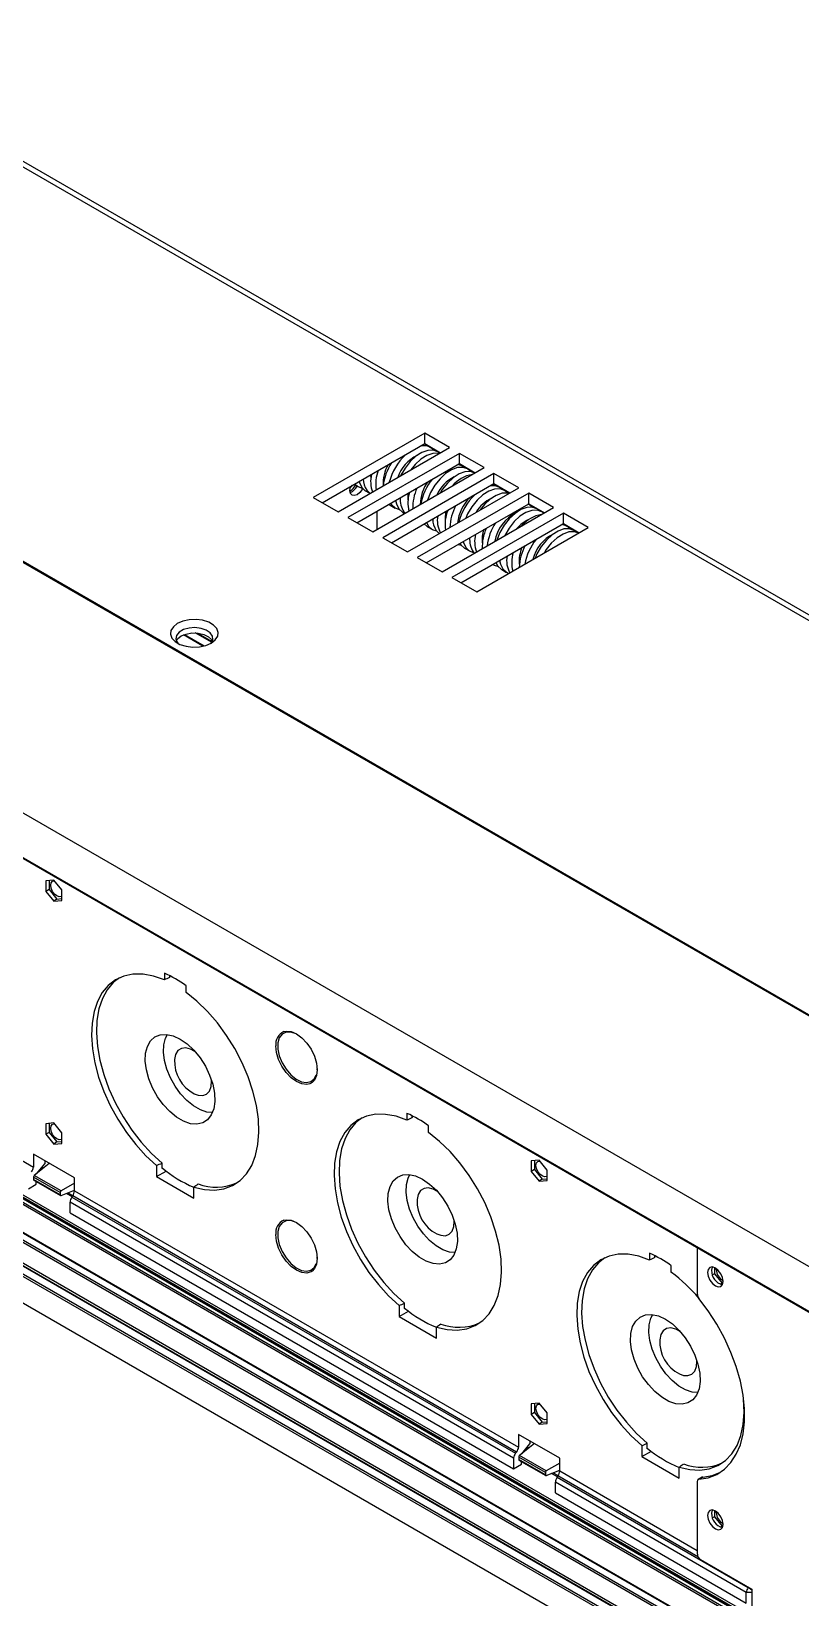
# Model space of a CAD drawing. Header units: inches. Extents: x 5 to 105, y 0 to 80.
# Drawn here: x 23.12 to 28.17, y 67.91 to 78.18 of the extents above; entities that cross this region are included whole.
import ezdxf

# ---------------------------------------------------------------- set-up
doc = ezdxf.new("R2010")
doc.units = ezdxf.units.IN
doc.header["$MEASUREMENT"] = 0

msp = doc.modelspace()

# ---------------------------------------------------------------- linework, layer by layer
for p, q in [((66.849, 49.424), (17.033, 78.182)), ((66.853, 49.425), (17.038, 78.182)), ((66.206, 49.803), (17.709, 77.8)), ((15.505, 77.422), (65.32, 48.665)), ((65.493, 52.8), (22.901, 77.388)), ((65.546, 52.807), (22.959, 77.392)), ((15.452, 77.158), (65.268, 48.4)), ((15.454, 77.152), (65.27, 48.394)), ((25.703, 75.546), (24.972, 75.124)), ((25.865, 75.452), (25.703, 75.546)), ((25.703, 75.478), (25.703, 75.546)), ((25.03, 75.09), (25.703, 75.478)), ((25.134, 75.03), (25.865, 75.452)), ((25.707, 75.472), (25.698, 75.476)), ((25.703, 75.478), (25.807, 75.418)), ((25.739, 75.453), (25.707, 75.472)), ((25.803, 75.416), (25.788, 75.425)), ((25.93, 75.414), (25.199, 74.993)), ((25.258, 74.959), (25.93, 75.347)), ((25.362, 74.899), (26.092, 75.321)), ((26.092, 75.321), (25.93, 75.414)), ((25.93, 75.347), (25.93, 75.414)), ((25.93, 75.347), (26.034, 75.287)), ((25.983, 75.312), (25.95, 75.331)), ((26.157, 75.283), (25.427, 74.861)), ((25.485, 74.828), (26.157, 75.216)), ((26.167, 75.2), (26.153, 75.213)), ((26.32, 75.189), (26.157, 75.283)), ((26.157, 75.216), (26.157, 75.283)), ((26.157, 75.216), (26.261, 75.156)), ((24.972, 75.124), (25.134, 75.03)), ((25.24, 75.211), (25.266, 75.196)), ((25.315, 75.168), (25.344, 75.151)), ((25.322, 75.172), (25.344, 75.151)), ((25.589, 74.768), (26.32, 75.189)), ((26.385, 75.152), (25.654, 74.73)), ((26.226, 75.172), (26.194, 75.19)), ((26.547, 75.058), (26.385, 75.152)), ((26.385, 75.084), (26.385, 75.152)), ((25.388, 75.034), (25.388, 74.914)), ((25.477, 75.074), (25.509, 75.055)), ((25.479, 75.086), (25.484, 75.078)), ((25.558, 75.027), (25.571, 75.02)), ((25.566, 75.031), (25.574, 75.021)), ((25.712, 74.696), (26.385, 75.084)), ((25.816, 74.636), (26.547, 75.058)), ((26.612, 75.021), (25.881, 74.599)), ((26.388, 75.078), (26.381, 75.082)), ((26.385, 75.084), (26.488, 75.024)), ((26.47, 75.031), (26.437, 75.05)), ((26.774, 74.927), (26.612, 75.021)), ((26.612, 74.953), (26.612, 75.021)), ((25.199, 74.993), (25.362, 74.899)), ((25.715, 74.961), (25.728, 74.937)), ((25.72, 74.933), (25.753, 74.915)), ((25.777, 74.909), (25.798, 74.888)), ((25.94, 74.565), (26.612, 74.953)), ((26.044, 74.505), (26.774, 74.927)), ((26.632, 74.937), (26.608, 74.951)), ((26.612, 74.953), (26.716, 74.893)), ((26.712, 74.891), (26.681, 74.909)), ((25.427, 74.861), (25.589, 74.768)), ((25.922, 74.817), (25.942, 74.811)), ((25.934, 74.824), (25.939, 74.815)), ((25.654, 74.73), (25.816, 74.636)), ((25.964, 74.793), (25.996, 74.774)), ((26.02, 74.769), (26.028, 74.759)), ((26.17, 74.698), (26.183, 74.675)), ((26.242, 74.74), (26.242, 74.734)), ((65.629, 45.916), (15.813, 74.673)), ((15.82, 74.685), (65.635, 45.927)), ((65.655, 45.938), (15.839, 74.696)), ((65.659, 45.938), (15.844, 74.696)), ((65.654, 45.95), (15.884, 74.682)), ((15.89, 74.693), (27.853, 67.788)), ((25.881, 74.599), (26.044, 74.505)), ((26.149, 74.686), (26.159, 74.68)), ((26.208, 74.652), (26.24, 74.633)), ((65.46, 45.766), (15.644, 74.523)), ((15.651, 74.535), (65.466, 45.777)), ((65.505, 45.799), (15.69, 74.557)), ((65.51, 45.8), (15.694, 74.558)), ((65.268, 45.653), (15.452, 74.411)), ((15.459, 74.424), (65.274, 45.666)), ((65.318, 45.691), (15.502, 74.449)), ((65.323, 45.692), (15.507, 74.449)), ((15.644, 74.388), (65.46, 45.63)), ((15.505, 74.207), (65.32, 45.449)), ((24.248, 74.149), (24.12, 74.223)), ((24.128, 74.226), (24.257, 74.151)), ((24.305, 74.175), (24.198, 74.236)), ((24.213, 74.235), (24.308, 74.18)), ((23.27, 72.615), (23.218, 72.611)), ((23.218, 72.611), (23.218, 72.541)), ((23.24, 72.553), (23.218, 72.541)), ((23.218, 72.541), (23.27, 72.477)), ((23.24, 72.613), (23.24, 72.553)), ((23.24, 72.553), (23.29, 72.49)), ((23.322, 72.551), (23.27, 72.615)), ((23.322, 72.481), (23.322, 72.551)), ((23.29, 72.49), (23.27, 72.477)), ((23.27, 72.477), (23.322, 72.481)), ((23.29, 72.49), (23.322, 72.493)), ((20.223, 72.413), (23.136, 70.732)), ((23.995, 72.003), (23.995, 71.96)), ((24.03, 71.976), (24.03, 71.987)), ((24.137, 71.878), (24.137, 71.921)), ((24.997, 71.37), (24.997, 71.378)), ((23.27, 71.022), (23.218, 71.017)), ((23.218, 71.017), (23.218, 70.948)), ((23.24, 71.019), (23.24, 70.959)), ((23.322, 70.957), (23.27, 71.022)), ((25.586, 71.085), (25.586, 71.041)), ((25.621, 71.058), (25.621, 71.068)), ((25.728, 70.959), (25.728, 71.003)), ((23.24, 70.959), (23.218, 70.948)), ((23.218, 70.948), (23.27, 70.883)), ((23.24, 70.959), (23.29, 70.897)), ((23.29, 70.897), (23.27, 70.883)), ((23.29, 70.897), (23.322, 70.899)), ((23.322, 70.888), (23.322, 70.957)), ((23.405, 70.661), (23.136, 70.816)), ((23.136, 70.816), (23.136, 70.732)), ((23.27, 70.883), (23.322, 70.888)), ((23.24, 70.756), (23.142, 70.678)), ((23.156, 70.689), (23.211, 70.753)), ((23.192, 70.717), (23.184, 70.722)), ((23.187, 70.725), (23.196, 70.721)), ((23.201, 70.724), (23.191, 70.73)), ((23.203, 70.726), (23.193, 70.732)), ((23.211, 70.773), (23.211, 70.753)), ((23.944, 70.742), (23.944, 70.67)), ((23.944, 70.67), (24.006, 70.706)), ((23.98, 70.723), (23.98, 70.758)), ((26.453, 70.778), (26.401, 70.773)), ((26.401, 70.773), (26.401, 70.704)), ((26.422, 70.716), (26.401, 70.704)), ((26.401, 70.704), (26.453, 70.64)), ((26.422, 70.775), (26.422, 70.716)), ((26.422, 70.716), (26.472, 70.653)), ((26.505, 70.713), (26.453, 70.778)), ((26.505, 70.644), (26.505, 70.713)), ((23.103, 70.59), (23.155, 70.621)), ((23.311, 70.566), (23.137, 70.666)), ((23.137, 70.666), (23.137, 70.651)), ((23.311, 70.551), (23.137, 70.651)), ((23.138, 70.647), (23.313, 70.546)), ((23.318, 70.576), (23.142, 70.678)), ((23.155, 70.621), (23.155, 70.637)), ((23.405, 70.627), (23.318, 70.576)), ((23.405, 70.576), (23.405, 70.661)), ((23.944, 70.67), (24.188, 70.529)), ((24.188, 70.529), (24.188, 70.601)), ((26.472, 70.653), (26.453, 70.64)), ((26.453, 70.64), (26.505, 70.644)), ((26.472, 70.653), (26.505, 70.656)), ((23.311, 70.566), (23.311, 70.551)), ((23.318, 70.546), (23.405, 70.581)), ((23.39, 70.538), (23.353, 70.56)), ((23.362, 70.564), (23.395, 70.545)), ((26.286, 68.823), (23.377, 70.502)), ((23.377, 70.432), (23.377, 70.502)), ((23.388, 70.535), (23.394, 70.543)), ((23.388, 70.535), (26.299, 68.855)), ((26.305, 68.863), (23.394, 70.543)), ((23.405, 70.576), (26.318, 68.895)), ((23.377, 70.432), (26.286, 68.753)), ((27.49, 70.204), (27.49, 69.896)), ((24.997, 70.133), (24.997, 70.141)), ((27.177, 70.166), (27.177, 70.122)), ((27.212, 70.139), (27.212, 70.15)), ((27.32, 70.04), (27.32, 70.084)), ((27.604, 70.033), (27.59, 70.026)), ((27.604, 70.072), (27.604, 70.033)), ((27.604, 70.033), (27.654, 69.971)), ((27.614, 70.061), (27.615, 70.066)), ((27.654, 69.971), (27.644, 69.964)), ((27.654, 69.971), (27.659, 69.971)), ((25.535, 69.824), (25.535, 69.751)), ((25.535, 69.751), (25.597, 69.787)), ((25.571, 69.804), (25.571, 69.84)), ((25.535, 69.751), (25.78, 69.61)), ((25.78, 69.61), (25.78, 69.683)), ((26.453, 69.184), (26.401, 69.18)), ((26.401, 69.18), (26.401, 69.11)), ((26.422, 69.182), (26.422, 69.122)), ((26.505, 69.12), (26.453, 69.184)), ((26.422, 69.122), (26.401, 69.11)), ((26.401, 69.11), (26.453, 69.046)), ((26.422, 69.122), (26.472, 69.059)), ((26.472, 69.059), (26.453, 69.046)), ((26.453, 69.046), (26.505, 69.05)), ((26.472, 69.059), (26.505, 69.062)), ((26.505, 69.05), (26.505, 69.12)), ((26.588, 68.823), (26.318, 68.979)), ((26.318, 68.979), (26.318, 68.895)), ((26.305, 68.863), (26.299, 68.855)), ((26.423, 68.919), (26.325, 68.84)), ((26.339, 68.852), (26.393, 68.916)), ((26.374, 68.88), (26.367, 68.884)), ((26.37, 68.888), (26.378, 68.883)), ((26.383, 68.887), (26.374, 68.893)), ((26.386, 68.889), (26.375, 68.895)), ((26.393, 68.936), (26.393, 68.916)), ((27.126, 68.905), (27.126, 68.833)), ((27.126, 68.833), (27.189, 68.868)), ((27.162, 68.885), (27.162, 68.921)), ((26.286, 68.823), (26.286, 68.753)), ((26.286, 68.753), (26.338, 68.784)), ((26.494, 68.728), (26.319, 68.829)), ((26.319, 68.829), (26.319, 68.814)), ((26.494, 68.713), (26.319, 68.814)), ((26.321, 68.81), (26.496, 68.709)), ((26.5, 68.739), (26.325, 68.84)), ((26.338, 68.784), (26.338, 68.8)), ((26.588, 68.79), (26.5, 68.739)), ((26.5, 68.709), (26.588, 68.743)), ((26.588, 68.739), (26.588, 68.823)), ((26.588, 68.739), (27.49, 68.218)), ((27.126, 68.833), (27.371, 68.691)), ((27.371, 68.691), (27.371, 68.764)), ((26.494, 68.728), (26.494, 68.713)), ((26.573, 68.701), (26.535, 68.723)), ((26.545, 68.727), (26.577, 68.708)), ((27.812, 67.942), (26.56, 68.665)), ((26.56, 68.595), (26.56, 68.665)), ((26.571, 68.698), (26.576, 68.706)), ((26.571, 68.698), (27.825, 67.974)), ((27.495, 68.176), (26.576, 68.706)), ((27.49, 68.67), (27.49, 68.193)), ((27.522, 68.698), (27.496, 68.683)), ((27.527, 68.699), (27.501, 68.684)), ((26.56, 68.595), (27.812, 67.872)), ((27.604, 68.439), (27.59, 68.432)), ((27.604, 68.479), (27.604, 68.439)), ((27.604, 68.439), (27.654, 68.377)), ((27.614, 68.467), (27.615, 68.473)), ((27.654, 68.377), (27.644, 68.37)), ((27.654, 68.377), (27.659, 68.377)), ((27.511, 68.158), (27.848, 67.963)), ((27.812, 67.872), (27.812, 67.942)), ((27.848, 67.942), (27.812, 67.942)), ((27.825, 67.974), (27.826, 67.976)), ((27.848, 67.956), (27.825, 67.974)), ((27.848, 67.963), (27.848, 67.806))]:
    msp.add_line(p, q)
at = {"flags": 128}
for points in [[(25.788, 75.425), (25.758, 75.435), (25.723, 75.433), (25.684, 75.419), (25.645, 75.395), (25.608, 75.36), (25.574, 75.317), (25.546, 75.27), (25.545, 75.267)], [(25.8, 75.414), (25.791, 75.416), (25.755, 75.414), (25.717, 75.401), (25.678, 75.376), (25.64, 75.341), (25.611, 75.305)], [(26.004, 75.294), (25.984, 75.312), (25.953, 75.322), (25.918, 75.321), (25.879, 75.307), (25.84, 75.282), (25.803, 75.247), (25.769, 75.205), (25.741, 75.157), (25.72, 75.107), (25.72, 75.106)], [(25.95, 75.331), (25.921, 75.341), (25.92, 75.341)], [(25.245, 75.214), (25.265, 75.196), (25.293, 75.186)], [(25.272, 75.229), (25.274, 75.223), (25.29, 75.19)], [(25.348, 75.273), (25.348, 75.272), (25.349, 75.25)], [(26.031, 75.284), (26.002, 75.294), (25.966, 75.292), (25.928, 75.279), (25.889, 75.254), (25.851, 75.219), (25.818, 75.177), (25.803, 75.153)], [(25.212, 75.17), (25.215, 75.193), (25.217, 75.198)], [(25.295, 75.184), (25.292, 75.178), (25.276, 75.157), (25.259, 75.143), (25.241, 75.137), (25.226, 75.14), (25.215, 75.151), (25.212, 75.17)], [(25.214, 75.189), (25.222, 75.196), (25.23, 75.205)], [(25.29, 75.19), (25.313, 75.168), (25.315, 75.168)], [(25.593, 75.152), (25.592, 75.131), (25.593, 75.109)], [(26.248, 75.153), (26.227, 75.171), (26.197, 75.182), (26.161, 75.18), (26.123, 75.166), (26.084, 75.142), (26.046, 75.107), (26.012, 75.064), (25.984, 75.017), (25.972, 74.989)], [(26.254, 75.152), (26.245, 75.153), (26.21, 75.152), (26.171, 75.138), (26.132, 75.113), (26.095, 75.079), (26.066, 75.043)], [(25.468, 75.08), (25.476, 75.075), (25.477, 75.074)], [(25.484, 75.078), (25.508, 75.056), (25.536, 75.046)], [(25.512, 75.106), (25.517, 75.082), (25.533, 75.05)], [(25.533, 75.05), (25.557, 75.028), (25.558, 75.027)], [(26.437, 75.05), (26.408, 75.06), (26.372, 75.058), (26.334, 75.045), (26.295, 75.02), (26.257, 74.985), (26.223, 74.943), (26.196, 74.895), (26.175, 74.844), (26.175, 74.843)], [(26.483, 75.021), (26.471, 75.03), (26.44, 75.041), (26.405, 75.039), (26.366, 75.026), (26.327, 75.001), (26.29, 74.966), (26.256, 74.924), (26.228, 74.876), (26.227, 74.873)], [(26.41, 75.059), (26.39, 75.077), (26.38, 75.082)], [(25.699, 74.951), (25.719, 74.934), (25.72, 74.933)], [(25.728, 74.937), (25.752, 74.915), (25.78, 74.905)], [(26.681, 74.909), (26.651, 74.919), (26.616, 74.918), (26.577, 74.904), (26.538, 74.879), (26.501, 74.844), (26.467, 74.802), (26.439, 74.754), (26.427, 74.726)], [(25.939, 74.815), (25.963, 74.793), (25.964, 74.793)], [(25.954, 74.836), (25.956, 74.829), (25.972, 74.797)], [(26.713, 74.89), (26.684, 74.9), (26.648, 74.899), (26.61, 74.885), (26.571, 74.86), (26.533, 74.826), (26.499, 74.783), (26.485, 74.76)], [(25.972, 74.797), (25.995, 74.775), (26.023, 74.764)], [(26.194, 74.712), (26.199, 74.688), (26.215, 74.656)], [(26.15, 74.686), (26.158, 74.681), (26.186, 74.671)], [(26.183, 74.675), (26.206, 74.653), (26.208, 74.652)], [(26.215, 74.656), (26.239, 74.634), (26.254, 74.627)], [(24.302, 74.169), (24.329, 74.19), (24.345, 74.214), (24.348, 74.24), (24.339, 74.265), (24.317, 74.288), (24.286, 74.306), (24.246, 74.319), (24.203, 74.324), (24.158, 74.322), (24.116, 74.313), (24.08, 74.298), (24.054, 74.277), (24.038, 74.253), (24.035, 74.227), (24.044, 74.202), (24.066, 74.179), (24.097, 74.161), (24.137, 74.149), (24.18, 74.143), (24.225, 74.145), (24.267, 74.154), (24.302, 74.169)], [(24.299, 74.168), (24.301, 74.169), (24.312, 74.192), (24.311, 74.215), (24.296, 74.236), (24.27, 74.254), (24.236, 74.266), (24.196, 74.271), (24.157, 74.268), (24.121, 74.258), (24.092, 74.241), (24.075, 74.22), (24.07, 74.197), (24.078, 74.175), (24.083, 74.168)], [(24.073, 74.183), (24.082, 74.197), (24.105, 74.216)], [(24.105, 74.216), (24.138, 74.229), (24.176, 74.236), (24.216, 74.235), (24.254, 74.226), (24.284, 74.211), (24.305, 74.192), (24.309, 74.183)], [(23.25, 72.581), (23.253, 72.597), (23.261, 72.607), (23.275, 72.609), (23.276, 72.609)], [(23.322, 72.511), (23.318, 72.508), (23.305, 72.505), (23.29, 72.511), (23.275, 72.523), (23.261, 72.541), (23.253, 72.561), (23.25, 72.581)], [(23.995, 71.96), (23.924, 71.984), (23.855, 71.997), (23.789, 71.997), (23.729, 71.985), (23.675, 71.961), (23.627, 71.924), (23.587, 71.877), (23.556, 71.819), (23.534, 71.752), (23.521, 71.677), (23.517, 71.595), (23.523, 71.507), (23.539, 71.416), (23.564, 71.323), (23.598, 71.229), (23.64, 71.136), (23.69, 71.046), (23.746, 70.96), (23.808, 70.88), (23.874, 70.807), (23.944, 70.742)], [(23.7, 71.974), (23.66, 71.943), (23.62, 71.895), (23.589, 71.837), (23.566, 71.77), (23.553, 71.694), (23.55, 71.612), (23.556, 71.524), (23.572, 71.433), (23.597, 71.339), (23.631, 71.245), (23.674, 71.152), (23.724, 71.061), (23.781, 70.975), (23.843, 70.895), (23.91, 70.822), (23.98, 70.758)], [(24.188, 70.601), (24.258, 70.585), (24.324, 70.581), (24.386, 70.59), (24.443, 70.611), (24.492, 70.644), (24.534, 70.688), (24.568, 70.743), (24.593, 70.808), (24.609, 70.881), (24.615, 70.961), (24.612, 71.047), (24.599, 71.137), (24.576, 71.23), (24.545, 71.324), (24.505, 71.417), (24.457, 71.509), (24.403, 71.596), (24.343, 71.678), (24.278, 71.753), (24.209, 71.82), (24.137, 71.878)], [(24.863, 71.605), (24.859, 71.607), (24.825, 71.618), (24.793, 71.618), (24.768, 71.605), (24.749, 71.581), (24.74, 71.547), (24.74, 71.506), (24.749, 71.462), (24.768, 71.417), (24.793, 71.374), (24.825, 71.337), (24.859, 71.309), (24.894, 71.292), (24.927, 71.286), (24.956, 71.293), (24.978, 71.312), (24.991, 71.338)], [(24.779, 71.621), (24.794, 71.624), (24.827, 71.621), (24.862, 71.606), (24.897, 71.58), (24.929, 71.546), (24.958, 71.505), (24.979, 71.46), (24.993, 71.414), (24.997, 71.371), (24.993, 71.333), (24.979, 71.303), (24.964, 71.287)], [(24.098, 71.572), (24.144, 71.54), (24.188, 71.499), (24.229, 71.449), (24.264, 71.394), (24.292, 71.336), (24.312, 71.276), (24.324, 71.218), (24.326, 71.163), (24.319, 71.115), (24.303, 71.074), (24.279, 71.043), (24.247, 71.022), (24.209, 71.014), (24.166, 71.017), (24.121, 71.033), (24.075, 71.059), (24.03, 71.096), (23.987, 71.142), (23.949, 71.194), (23.917, 71.251), (23.893, 71.311), (23.877, 71.37), (23.87, 71.427), (23.872, 71.479), (23.884, 71.524), (23.904, 71.56), (23.933, 71.586), (23.968, 71.6), (24.008, 71.603), (24.052, 71.593), (24.098, 71.572)], [(24.311, 71.09), (24.274, 71.093), (24.231, 71.108), (24.186, 71.134), (24.143, 71.169), (24.102, 71.213), (24.066, 71.263), (24.036, 71.317), (24.012, 71.374), (23.997, 71.431), (23.99, 71.485), (23.992, 71.535), (24.003, 71.578), (24.015, 71.602)], [(24.195, 71.491), (24.167, 71.506), (24.135, 71.515), (24.107, 71.511), (24.084, 71.496), (24.069, 71.471), (24.062, 71.437), (24.062, 71.436)], [(24.95, 71.279), (24.929, 71.275), (24.897, 71.278), (24.862, 71.293), (24.827, 71.318), (24.794, 71.353), (24.766, 71.394), (24.744, 71.439), (24.731, 71.484), (24.726, 71.528)], [(24.191, 71.213), (24.216, 71.203), (24.247, 71.201), (24.272, 71.21), (24.292, 71.231), (24.303, 71.26), (24.305, 71.297), (24.305, 71.302)], [(24.964, 71.287), (24.958, 71.283), (24.95, 71.279)], [(23.25, 70.987), (23.253, 71.003), (23.261, 71.013), (23.275, 71.015), (23.276, 71.015)], [(25.586, 71.041), (25.515, 71.066), (25.446, 71.078), (25.381, 71.079), (25.32, 71.066), (25.266, 71.042), (25.218, 71.006), (25.179, 70.958), (25.147, 70.9), (25.125, 70.833), (25.112, 70.758), (25.108, 70.676), (25.115, 70.589), (25.13, 70.498), (25.155, 70.404), (25.189, 70.31), (25.231, 70.217), (25.281, 70.127), (25.337, 70.041), (25.399, 69.961), (25.465, 69.888), (25.535, 69.824)], [(25.292, 71.056), (25.251, 71.024), (25.211, 70.976), (25.18, 70.919), (25.157, 70.851), (25.144, 70.776), (25.141, 70.693), (25.147, 70.606), (25.163, 70.514), (25.189, 70.42), (25.223, 70.326), (25.265, 70.233), (25.315, 70.143), (25.372, 70.057), (25.434, 69.976), (25.501, 69.904), (25.571, 69.84)], [(23.322, 70.917), (23.318, 70.914), (23.305, 70.912), (23.29, 70.917), (23.275, 70.929), (23.261, 70.947), (23.253, 70.967), (23.25, 70.987)], [(25.78, 69.683), (25.849, 69.666), (25.916, 69.663), (25.978, 69.671), (26.034, 69.692), (26.083, 69.725), (26.125, 69.77), (26.159, 69.825), (26.184, 69.889), (26.2, 69.962), (26.206, 70.042), (26.203, 70.128), (26.19, 70.219), (26.167, 70.312), (26.136, 70.406), (26.096, 70.499), (26.049, 70.59), (25.994, 70.677), (25.934, 70.759), (25.869, 70.834), (25.8, 70.901), (25.728, 70.959)], [(26.432, 70.743), (26.435, 70.759), (26.444, 70.769), (26.457, 70.772), (26.458, 70.772)], [(26.505, 70.674), (26.501, 70.671), (26.488, 70.668), (26.472, 70.674), (26.457, 70.686), (26.444, 70.704), (26.435, 70.724), (26.432, 70.743)], [(25.689, 70.653), (25.735, 70.621), (25.779, 70.58), (25.82, 70.531), (25.855, 70.476), (25.883, 70.417), (25.903, 70.358), (25.915, 70.299), (25.917, 70.245), (25.91, 70.196), (25.894, 70.155), (25.87, 70.124), (25.838, 70.104), (25.8, 70.095), (25.758, 70.099), (25.712, 70.114), (25.666, 70.141), (25.621, 70.178), (25.578, 70.223), (25.541, 70.276), (25.509, 70.333), (25.484, 70.392), (25.468, 70.451), (25.461, 70.508), (25.464, 70.56), (25.475, 70.605), (25.496, 70.641), (25.524, 70.667), (25.559, 70.681), (25.599, 70.684), (25.643, 70.675), (25.689, 70.653)], [(25.902, 70.171), (25.865, 70.175), (25.822, 70.189), (25.778, 70.215), (25.734, 70.25), (25.694, 70.294), (25.657, 70.344), (25.627, 70.399), (25.603, 70.456), (25.588, 70.512), (25.581, 70.567), (25.584, 70.617), (25.595, 70.66), (25.606, 70.683)], [(25.787, 70.572), (25.758, 70.588), (25.726, 70.596), (25.698, 70.592), (25.675, 70.578), (25.66, 70.552), (25.653, 70.519), (25.653, 70.518)], [(24.779, 70.384), (24.794, 70.387), (24.827, 70.383), (24.862, 70.368), (24.897, 70.343), (24.929, 70.308), (24.958, 70.267), (24.979, 70.222), (24.993, 70.177), (24.997, 70.134), (24.993, 70.096), (24.979, 70.066), (24.964, 70.05)], [(25.782, 70.294), (25.808, 70.285), (25.838, 70.282), (25.864, 70.292), (25.883, 70.312), (25.894, 70.342), (25.896, 70.378), (25.896, 70.383)], [(24.95, 70.042), (24.929, 70.037), (24.897, 70.04), (24.862, 70.055), (24.827, 70.081), (24.794, 70.115), (24.766, 70.156), (24.744, 70.201), (24.731, 70.247), (24.726, 70.29)], [(24.863, 70.367), (24.859, 70.369), (24.825, 70.381), (24.793, 70.38), (24.768, 70.367), (24.749, 70.343), (24.74, 70.309), (24.74, 70.269), (24.749, 70.224), (24.768, 70.179), (24.793, 70.137), (24.825, 70.1), (24.859, 70.072), (24.894, 70.054), (24.927, 70.049), (24.956, 70.056), (24.978, 70.074), (24.991, 70.1)], [(27.177, 70.122), (27.106, 70.147), (27.037, 70.16), (26.972, 70.16), (26.912, 70.148), (26.857, 70.123), (26.81, 70.087), (26.77, 70.04), (26.738, 69.982), (26.716, 69.915), (26.703, 69.84), (26.7, 69.758), (26.706, 69.67), (26.722, 69.579), (26.747, 69.486), (26.78, 69.392), (26.822, 69.299), (26.872, 69.208), (26.928, 69.123), (26.99, 69.042), (27.056, 68.97), (27.126, 68.905)], [(26.883, 70.137), (26.843, 70.105), (26.803, 70.058), (26.771, 70), (26.749, 69.933), (26.736, 69.857), (26.732, 69.775), (26.738, 69.687), (26.754, 69.596), (26.78, 69.502), (26.814, 69.408), (26.856, 69.314), (26.906, 69.224), (26.963, 69.138), (27.025, 69.058), (27.092, 68.985), (27.162, 68.921)], [(27.558, 70.041), (27.562, 70.016), (27.573, 69.991), (27.59, 69.969), (27.609, 69.953), (27.628, 69.946), (27.645, 69.949), (27.656, 69.962), (27.66, 69.982), (27.656, 70.007), (27.645, 70.032), (27.628, 70.054), (27.609, 70.07), (27.59, 70.077), (27.573, 70.073), (27.562, 70.061), (27.558, 70.041)], [(27.589, 70.077), (27.588, 70.076), (27.584, 70.056)], [(24.964, 70.05), (24.958, 70.046), (24.95, 70.042)], [(27.501, 68.684), (27.562, 68.694), (27.619, 68.716), (27.669, 68.75), (27.711, 68.794), (27.746, 68.848), (27.773, 68.911), (27.791, 68.983), (27.8, 69.062), (27.8, 69.146), (27.791, 69.236), (27.773, 69.328), (27.746, 69.423), (27.711, 69.517), (27.669, 69.611), (27.619, 69.702), (27.562, 69.789), (27.501, 69.87)], [(27.281, 69.735), (27.327, 69.703), (27.371, 69.661), (27.411, 69.612), (27.446, 69.557), (27.474, 69.499), (27.495, 69.439), (27.506, 69.381), (27.509, 69.326), (27.502, 69.277), (27.486, 69.237), (27.461, 69.205), (27.429, 69.185), (27.391, 69.177), (27.349, 69.18), (27.304, 69.195), (27.257, 69.222), (27.212, 69.259), (27.17, 69.305), (27.132, 69.357), (27.1, 69.414), (27.076, 69.473), (27.059, 69.533), (27.052, 69.589), (27.055, 69.641), (27.066, 69.686), (27.087, 69.722), (27.115, 69.748), (27.15, 69.763), (27.19, 69.765), (27.235, 69.756), (27.281, 69.735)], [(27.493, 69.253), (27.456, 69.256), (27.413, 69.271), (27.369, 69.296), (27.325, 69.332), (27.285, 69.375), (27.249, 69.426), (27.218, 69.48), (27.195, 69.537), (27.179, 69.594), (27.173, 69.648), (27.175, 69.698), (27.186, 69.741), (27.198, 69.765)], [(27.378, 69.653), (27.349, 69.669), (27.317, 69.677), (27.289, 69.674), (27.266, 69.659), (27.251, 69.634), (27.244, 69.6), (27.244, 69.599)], [(27.373, 69.376), (27.399, 69.366), (27.429, 69.364), (27.455, 69.373), (27.474, 69.393), (27.485, 69.423), (27.487, 69.46), (27.487, 69.464)], [(26.432, 69.15), (26.435, 69.166), (26.444, 69.176), (26.457, 69.178), (26.458, 69.178)], [(27.371, 68.764), (27.441, 68.748), (27.507, 68.744), (27.569, 68.753), (27.625, 68.774), (27.675, 68.807), (27.717, 68.851), (27.751, 68.906), (27.776, 68.971), (27.791, 69.044), (27.798, 69.124), (27.794, 69.21), (27.791, 69.239)], [(26.505, 69.08), (26.501, 69.077), (26.488, 69.075), (26.472, 69.08), (26.457, 69.092), (26.444, 69.11), (26.435, 69.13), (26.432, 69.15)], [(27.527, 68.699), (27.588, 68.709), (27.642, 68.73)], [(27.558, 68.447), (27.562, 68.422), (27.573, 68.397), (27.59, 68.375), (27.609, 68.359), (27.628, 68.352), (27.645, 68.356), (27.656, 68.368), (27.66, 68.388), (27.656, 68.413), (27.645, 68.438), (27.628, 68.461), (27.609, 68.476), (27.59, 68.483), (27.573, 68.48), (27.562, 68.467), (27.558, 68.447)], [(27.589, 68.483), (27.588, 68.482), (27.584, 68.462)]]:
    msp.add_lwpolyline(points, dxfattribs=at)
for centre, radius, start, end in [((25.695, 75.376), 0.088, 41.6657, 104.4288), ((25.777, 75.161), 0.349, 146.8535, 173.5056), ((25.659, 75.222), 0.229, 149.2945, 185.2928), ((25.836, 75.132), 0.377, 133.6829, 165.867), ((25.763, 75.176), 0.25, 116.2307, 161.2303), ((25.443, 75.249), 0.143, 181.303, 212.5194), ((25.542, 75.23), 0.194, 166.229, 200.9599), ((25.645, 75.209), 0.264, 159.2195, 187.6084), ((25.926, 75.076), 0.253, 143.0597, 179.3421), ((26.046, 75.011), 0.376, 141.7863, 169.2738), ((26.002, 75.042), 0.242, 115.8741, 155.8448), ((26.053, 75.058), 0.221, 99.8268, 140.1679), ((25.171, 75.245), 0.0883, 297.8566, 333.0576), ((25.171, 75.245), 0.0883, 297.9126, 333.0531), ((25.182, 75.238), 0.087, 291.4431, 333.5399), ((25.694, 75.111), 0.152, 175.2759, 211.9025), ((25.821, 75.09), 0.229, 162.7593, 193.7571), ((25.911, 75.065), 0.286, 154.9665, 182.8201), ((26.194, 74.926), 0.278, 134.7786, 173.5787), ((26.291, 74.869), 0.377, 133.6829, 165.867), ((26.232, 74.918), 0.221, 114.6502, 150.1574), ((26.15, 75.105), 0.0963, 62.7739, 103.1433), ((26.024, 74.99), 0.188, 166.8413, 186.4745), ((26.1, 74.946), 0.264, 159.2195, 187.6084), ((26.198, 74.914), 0.331, 151.5992, 177.4823), ((26.422, 74.792), 0.263, 117.1359, 170.1093), ((26.507, 74.796), 0.221, 99.8268, 140.1679), ((25.898, 74.986), 0.143, 181.303, 212.5194), ((25.948, 74.974), 0.163, 169.7029, 209.5548), ((26.366, 74.802), 0.286, 154.9665, 182.8201), ((26.278, 74.849), 0.199, 160.8935, 186.1341), ((26.459, 74.768), 0.349, 146.8535, 173.5056), ((26.468, 74.791), 0.206, 114.1979, 141.108), ((26.592, 74.868), 0.0795, 39.2854, 83.0804), ((26.149, 74.849), 0.152, 175.2759, 211.9025), ((26.224, 74.837), 0.194, 166.229, 200.9599), ((26.653, 74.652), 0.331, 151.5992, 177.4823), ((26.728, 74.617), 0.376, 141.7863, 169.2738), ((26.658, 74.658), 0.253, 116.2698, 166.2789), ((26.403, 74.711), 0.163, 169.7029, 209.5548), ((26.502, 74.696), 0.229, 162.7593, 193.7571), ((26.542, 74.707), 0.22, 155.6076, 185.0956), ((23.678, 71.29), 0.781, 53.9669, 66.0384), ((24.813, 71.54), 0.0874, 112.6446, 188.4226), ((24.298, 71.424), 0.236, 176.8841, 243.1106), ((25.269, 70.371), 0.781, 53.9669, 66.0384), ((24.485, 71.325), 0.783, 229.8206, 247.7526), ((24.335, 70.937), 0.337, 249.3827, 293.8567), ((25.889, 70.505), 0.236, 176.8841, 243.1106), ((24.813, 70.303), 0.0874, 112.6446, 188.4226), ((26.86, 69.453), 0.781, 53.9669, 66.0384), ((26.684, 69.182), 1.069, 40.2098, 53.4747), ((27.677, 70.051), 0.0929, 177.3664, 256.47), ((27.698, 70.063), 0.0837, 181.4275, 242.6107), ((27.535, 69.899), 0.0441, 182.6617, 220.1793), ((26.076, 70.406), 0.783, 229.8205, 247.7526), ((25.926, 70.018), 0.337, 249.3827, 293.8567), ((27.48, 69.586), 0.236, 176.8841, 243.1106), ((27.667, 69.487), 0.783, 229.8205, 247.7526), ((27.518, 69.1), 0.337, 249.3827, 293.8567), ((27.503, 68.672), 0.0126, 99.3084, 189.4003), ((27.527, 68.689), 0.00989, 93.0891, 120.0498), ((27.677, 68.458), 0.0929, 177.3664, 256.4699), ((27.698, 68.469), 0.0837, 181.4274, 242.6108), ((27.535, 68.195), 0.0441, 182.6069, 237.3958), ((27.868, 67.939), 0.0561, 141.3701, 177.4343)]:
    msp.add_arc(centre, radius, start, end)
for centre, major_axis, ratio, start_param, end_param in [((23.497, 71.09), (6.92, 3.375), 0.073638, 1.457922, 1.462962), ((25.089, 70.171), (6.92, 3.375), 0.073638, 1.457922, 1.462962), ((23.108, 70.718), (0.0204, 0.0306), 0.616135, 4.525644, 5.537841), ((24.357, 71.547), (4.957, 2.265), 0.10364, 4.581767, 4.58903), ((23.143, 70.67), (0.00403, 0.00827), 0.525016, 0.835944, 2.319474), ((23.143, 70.655), (0.00403, 0.00827), 0.525016, 2.319474, 3.104953), ((24.511, 71.458), (3.865, 2.904), 0.102882, 4.551952, 4.559215), ((23.318, 70.569), (0.00525, 0.00756), 0.62527, 0.924529, 2.408059), ((23.318, 70.554), (0.00525, 0.00756), 0.62527, 2.408059, 3.891589), ((23.401, 70.518), (0.0166, 0.0328), 0.535781, 1.313561, 2.325758), ((23.381, 70.56), (0.0166, 0.0328), 0.535781, 4.455153, 5.46735), ((26.68, 69.253), (6.92, 3.375), 0.073638, 1.457922, 1.462962), ((25.948, 70.628), (4.957, 2.265), 0.10364, 4.581767, 4.58903), ((26.102, 70.539), (3.865, 2.904), 0.102882, 4.551952, 4.559215), ((26.313, 68.837), (0.0204, 0.0306), 0.616135, 1.384051, 2.396248), ((26.29, 68.881), (0.0204, 0.0306), 0.616135, 4.525644, 5.537841), ((27.539, 69.709), (4.957, 2.265), 0.10364, 4.581767, 4.58903), ((26.325, 68.833), (0.00403, 0.00827), 0.525016, 0.835944, 2.319474), ((26.325, 68.818), (0.00403, 0.00827), 0.525016, 2.319474, 3.104953), ((26.501, 68.732), (0.00525, 0.00756), 0.62527, 0.924529, 2.408059), ((26.564, 68.723), (0.0166, 0.0328), 0.535781, 4.455153, 5.46735), ((27.693, 69.62), (3.865, 2.904), 0.102882, 4.551952, 4.559215), ((26.501, 68.717), (0.00525, 0.00756), 0.62527, 2.408059, 3.891589), ((26.584, 68.681), (0.0166, 0.0328), 0.535781, 1.313561, 2.325758)]:
    msp.add_ellipse(centre, major_axis=major_axis, ratio=ratio, start_param=start_param, end_param=end_param)

doc.saveas('drawing.dxf')
